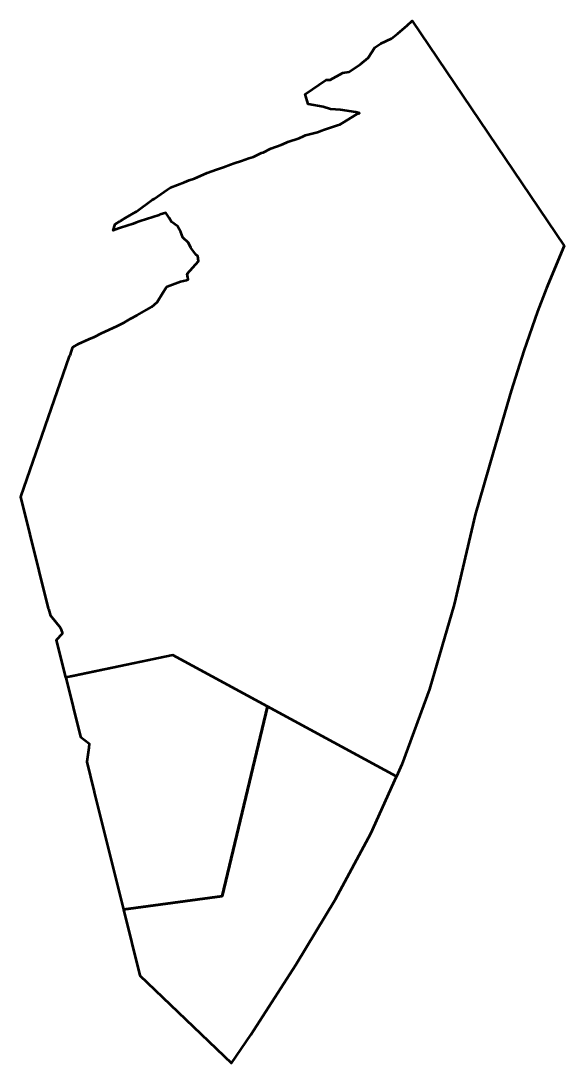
# Model space of a CAD drawing. Header units: metres. Extents: x 808312 to 808399, y 9157218 to 9157384.
import ezdxf

# ---------------------------------------------------------------- set-up
doc = ezdxf.new("R2010")
doc.units = ezdxf.units.M
doc.header["$MEASUREMENT"] = 0
doc.layers.add('2892-21034', color=1, linetype='Continuous')

msp = doc.modelspace()

# ---------------------------------------------------------------- linework, layer by layer
at = {"layer": '2892-21034', "color": 254, "lineweight": 53, "true_color": 0xcccccc}
for points in [[(808320.17, 9157331.13), (808320.35, 9157331.84), (808320.57, 9157332.48), (808321.49, 9157332.98), (808323.13, 9157333.73), (808324.03, 9157334.11), (808325.14, 9157334.68), (808327.59, 9157335.8), (808328.74, 9157336.4), (808329.8, 9157337.03), (808330.82, 9157337.54), (808332.31, 9157338.43), (808333.19, 9157338.91), (808334.01, 9157339.65), (808334.91, 9157341.11), (808335.39, 9157341.84), (808335.63, 9157342.15), (808337.74, 9157342.95), (808338.69, 9157343.13), (808338.96, 9157343.23), (808338.91, 9157343.56), (808338.8, 9157344.15), (808340.61, 9157346.15), (808340.47, 9157346.94), (808340.16, 9157347.23), (808339.4, 9157348.28), (808339.02, 9157349.06), (808338.09, 9157349.91), (808337.8, 9157350.77), (808337.23, 9157351.76), (808336.32, 9157352.42), (808335.94, 9157353.08), (808335.41, 9157353.86), (808334.48, 9157353.57), (808334.32, 9157353.51), (808331.32, 9157352.53), (808330.56, 9157352.24), (808330.19, 9157352.1), (808328.16, 9157351.46), (808327.11, 9157351.1), (808327.01, 9157351.07), (808327.35, 9157352.04), (808328.01, 9157352.5), (808328.16, 9157352.58), (808328.27, 9157352.63), (808328.99, 9157353.05), (808330.63, 9157354.01), (808330.72, 9157354.06), (808333.24, 9157355.93), (808333.55, 9157356.08), (808335.65, 9157357.55), (808336.16, 9157357.87), (808338.36, 9157358.74), (808339.09, 9157359.08), (808339.97, 9157359.33), (808341.98, 9157360.23), (808343.48, 9157360.74), (808344.56, 9157361.11), (808345.67, 9157361.54), (808346.25, 9157361.74), (808347.46, 9157362.13), (808348.59, 9157362.54), (808349.34, 9157362.78), (808350.63, 9157363.41), (808350.84, 9157363.48), (808350.88, 9157363.49), (808352.09, 9157364.09), (808353.73, 9157364.66), (808354.62, 9157365.07), (808354.84, 9157365.18), (808356.6, 9157365.74), (808357.3, 9157366.08), (808357.63, 9157366.22), (808359.53, 9157366.68), (808360.22, 9157366.96), (808360.51, 9157367.05), (808362.73, 9157367.8), (808363.11, 9157367.92), (808363.22, 9157367.97), (808363.46, 9157368.12), (808365.79, 9157369.59), (808365.84, 9157369.61), (808366.21, 9157369.74), (808365.83, 9157369.82), (808365.63, 9157369.87), (808363.18, 9157370.27), (808361.61, 9157370.37), (808360.44, 9157370.74), (808358.03, 9157371.15), (808357.75, 9157372.21), (808357.58, 9157372.76), (808360.93, 9157375.06), (808361.58, 9157375.03), (808363.56, 9157376.17), (808364.58, 9157376.32), (808366.38, 9157377.53), (808367.59, 9157378.55), (808368.66, 9157380.19), (808369.62, 9157380.83), (808371.32, 9157381.62), (808372.34, 9157382.43), (808373.81, 9157383.68), (808374.6, 9157384.43), (808398.81, 9157348.62), (808396.01, 9157341.84), (808394.58, 9157338.14), (808392.38, 9157331.86), (808390.35, 9157325.54), (808387.52, 9157315.72), (808384.65, 9157305.78), (808381.32, 9157291.51), (808377.39, 9157278.02), (808372.99, 9157266.03), (808372.14, 9157264.13), (808336.53, 9157283.42), (808319.46, 9157279.86), (808317.97, 9157285.86), (808318.96, 9157286.88), (808318.96, 9157286.97), (808318.95, 9157287.03), (808318.69, 9157287.75), (808317.09, 9157289.71), (808316.74, 9157290.82), (808316.72, 9157290.88), (808312.31, 9157308.62), (808320.08, 9157331.06)], [(808319.46, 9157279.86), (808321.81, 9157270.42), (808323.17, 9157269.36), (808323.15, 9157268.66), (808322.79, 9157266.46), (808323.93, 9157261.87), (808323.97, 9157261.79), (808324, 9157261.59), (808328.64, 9157242.92), (808344.38, 9157245.03), (808351.6, 9157275.26), (808336.53, 9157283.42), (808320.59, 9157280.1)], [(808328.64, 9157242.92), (808331.26, 9157232.42), (808345.85, 9157218.46), (808348.91, 9157222.99), (808356.09, 9157234.12), (808362.41, 9157244.58), (808368.03, 9157255.04), (808372.14, 9157264.13), (808351.6, 9157275.26), (808344.38, 9157245.03)]]:
    msp.add_lwpolyline(points, close=True, dxfattribs=at)

doc.saveas('drawing.dxf')
